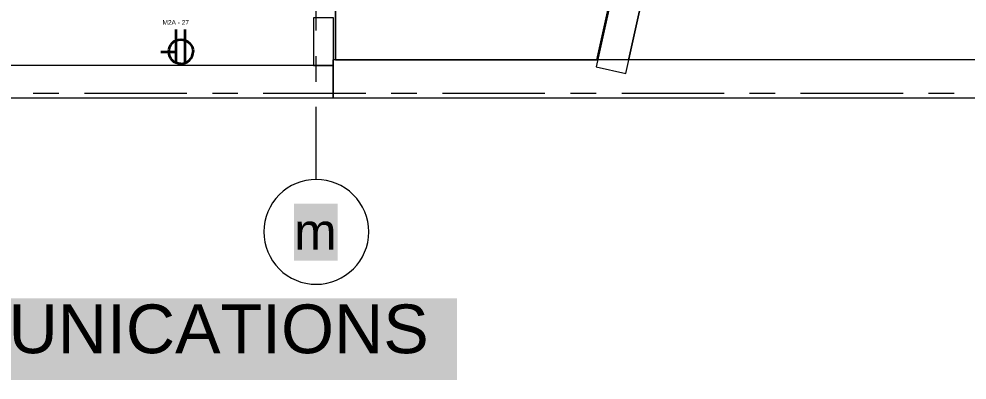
# Model space of a CAD drawing. Header units: millimetres. Extents: x 0.7 to 36.3, y 0.6 to 47.9.
# Drawn here: x 8.777 to 13.405, y 14.03 to 15.794 of the extents above; entities that cross this region are included whole.
import ezdxf

# ---------------------------------------------------------------- set-up
doc = ezdxf.new("R2010")
doc.units = ezdxf.units.MM
doc.header["$LTSCALE"] = 0.007
doc.layers.add('PDF2_Geometry', color=7, linetype='Continuous')
doc.layers.add('PDF_Text', color=7, linetype='Continuous')
doc.layers.add('PDF_Geometry', color=7, linetype='Continuous', true_color=0x777777)
doc.layers.add('PDF_Solid Fills', color=7, linetype='Continuous', true_color=0xffffff)
doc.styles.add('PDF Arial', font='arial.ttf')

msp = doc.modelspace()

# ---------------------------------------------------------------- linework, layer by layer
at = {"layer": 'PDF2_Geometry', "lineweight": 35}
for points in [[(9.5434, 15.7432), (9.5434, 15.5782)], [(9.5868, 15.7432), (9.5868, 15.5782)], [(9.4701, 15.6332), (9.5434, 15.6332)]]:
    msp.add_lwpolyline(points, dxfattribs=at)
msp.add_arc((9.567, 15.6346), 0.0597, 269.7603, 0.2397, dxfattribs=at)
for points in [[(9.5084, 15.6348), (9.5084, 15.6682), (9.5334, 15.6932), (9.5668, 15.6932)], [(9.5668, 15.6932), (9.6001, 15.6932), (9.6268, 15.6682), (9.6268, 15.6348)], [(9.5668, 15.5748), (9.5334, 15.5748), (9.5084, 15.6015), (9.5084, 15.6348)]]:
    msp.add_open_spline(points, degree=3, dxfattribs=at)
at = {"layer": 'PDF_Geometry', "lineweight": 18}
for points in [[(10.3129, 16.591), (10.3229, 16.591), (10.3229, 20.9091), (12.7828, 20.9091), (11.5945, 15.5594), (11.7395, 15.5277), (12.9345, 20.9091), (13.9961, 20.9091), (13.9961, 21.0925), (10.0996, 21.0925), (10.0996, 20.9091), (10.2146, 20.9091), (10.2146, 16.591), (10.2146, 16.5493), (10.3129, 16.5493)], [(14.9761, 15.5944), (14.3394, 15.5944), (10.3096, 15.5944), (10.3096, 15.4094), (14.2978, 15.4094), (14.2978, 15.4044), (14.4777, 15.3644), (14.4877, 15.4094), (15.2027, 15.4094), (15.2027, 15.5944), (15.2027, 17.5226), (14.9761, 17.5226)], [(10.2146, 15.7994), (10.2146, 15.566), (10.3129, 15.566), (10.3129, 15.7994)], [(8.223, 15.4094), (10.3129, 15.4094), (10.3129, 15.566), (8.223, 15.566)]]:
    msp.add_lwpolyline(points, close=True, dxfattribs=at)
at = {"layer": 'PDF_Geometry', "lineweight": 9}
for points in [[(11.7729, 20.9091), (12.7778, 20.9091), (11.5962, 15.5944)], [(11.5995, 15.5944), (12.7795, 20.9091), (11.5995, 15.5944)], [(12.7828, 20.9091), (11.6012, 15.5944)], [(10.3229, 19.0659), (11.0629, 19.0659), (11.0629, 19.2059), (10.3279, 19.2059), (11.0629, 19.2059), (11.0629, 19.0659), (10.3229, 19.0659), (10.3229, 15.5944), (11.5979, 15.5944)], [(10.3229, 15.5944), (10.3229, 16.591)], [(10.2279, 15.7377), (10.2279, 16.2377)], [(10.2279, 15.4877), (10.2279, 15.6127)], [(11.7529, 15.5944), (11.7545, 15.5994), (11.7579, 15.5977), (11.7562, 15.5944), (11.7579, 15.5977)], [(11.7562, 15.5994), (11.7579, 15.5977), (11.7595, 15.5977), (11.7595, 15.5944)], [(8.8463, 15.431), (8.9713, 15.431)], [(9.0963, 15.431), (9.5963, 15.431)], [(9.7213, 15.431), (9.8446, 15.431)], [(9.9696, 15.431), (10.4696, 15.431)], [(10.5946, 15.431), (10.7196, 15.431)], [(10.8446, 15.431), (11.3445, 15.431)], [(11.4695, 15.431), (11.5945, 15.431)], [(11.7195, 15.431), (12.2195, 15.431)], [(12.3428, 15.431), (12.4678, 15.431)], [(12.5928, 15.431), (13.0928, 15.431)], [(13.2178, 15.431), (13.3428, 15.431)], [(10.2279, 15.0077), (10.2279, 15.3644)]]:
    msp.add_lwpolyline(points, dxfattribs=at)
msp.add_lwpolyline([(11.7545, 15.5994), (12.9345, 20.9091)], close=True, dxfattribs=at)
msp.add_lwpolyline([(10.2279, 15.0094, 0.416667), (9.9729, 14.7544, 0.415306), (10.2279, 14.4977, 0.413961), (10.4846, 14.7544, 0.415306)], format="xyb", close=True, dxfattribs=at)
at = {"layer": 'PDF_Solid Fills', "lineweight": 9, "transparency": 33554559}
msp.add_solid([(10.1196, 14.6127), (10.3329, 14.6127), (10.1196, 14.8911), (10.3329, 14.8911)], dxfattribs=at)
at = {"layer": 'PDF_Solid Fills', "lineweight": 0, "transparency": 33554559}
msp.add_solid([(5.8968, 14.03), (10.916, 14.03), (5.8968, 14.4288), (10.916, 14.4288)], dxfattribs=at)
at = {"layer": 'PDF_Solid Fills', "color": 7, "lineweight": 35, "transparency": 33554559}
msp.add_solid([(3.1349, 14.0994), (10.8862, 14.0994), (3.1349, 14.1228), (10.8862, 14.1228)], dxfattribs=at)

# ---------------------------------------------------------------- texts
at = {"layer": 'PDF_Text', "attachment_point": 4, "style": 'PDF Arial'}
for s, insert, char_height in [('M2A - 27', (9.4778, 15.7772), 0.02276), ('MEZZANINE -POWER & COMMUNICATIONS', (3.885, 14.2784), 0.238113)]:
    msp.add_mtext(s, dxfattribs=dict(at, insert=insert, char_height=char_height))
at = {"layer": 'PDF_Text', "color": 8, "true_color": 0x777777, "insert": (10.12, 14.7555), "char_height": 0.1787, "attachment_point": 4, "style": 'PDF Arial'}
msp.add_mtext('m', dxfattribs=at)

doc.saveas('drawing.dxf')
